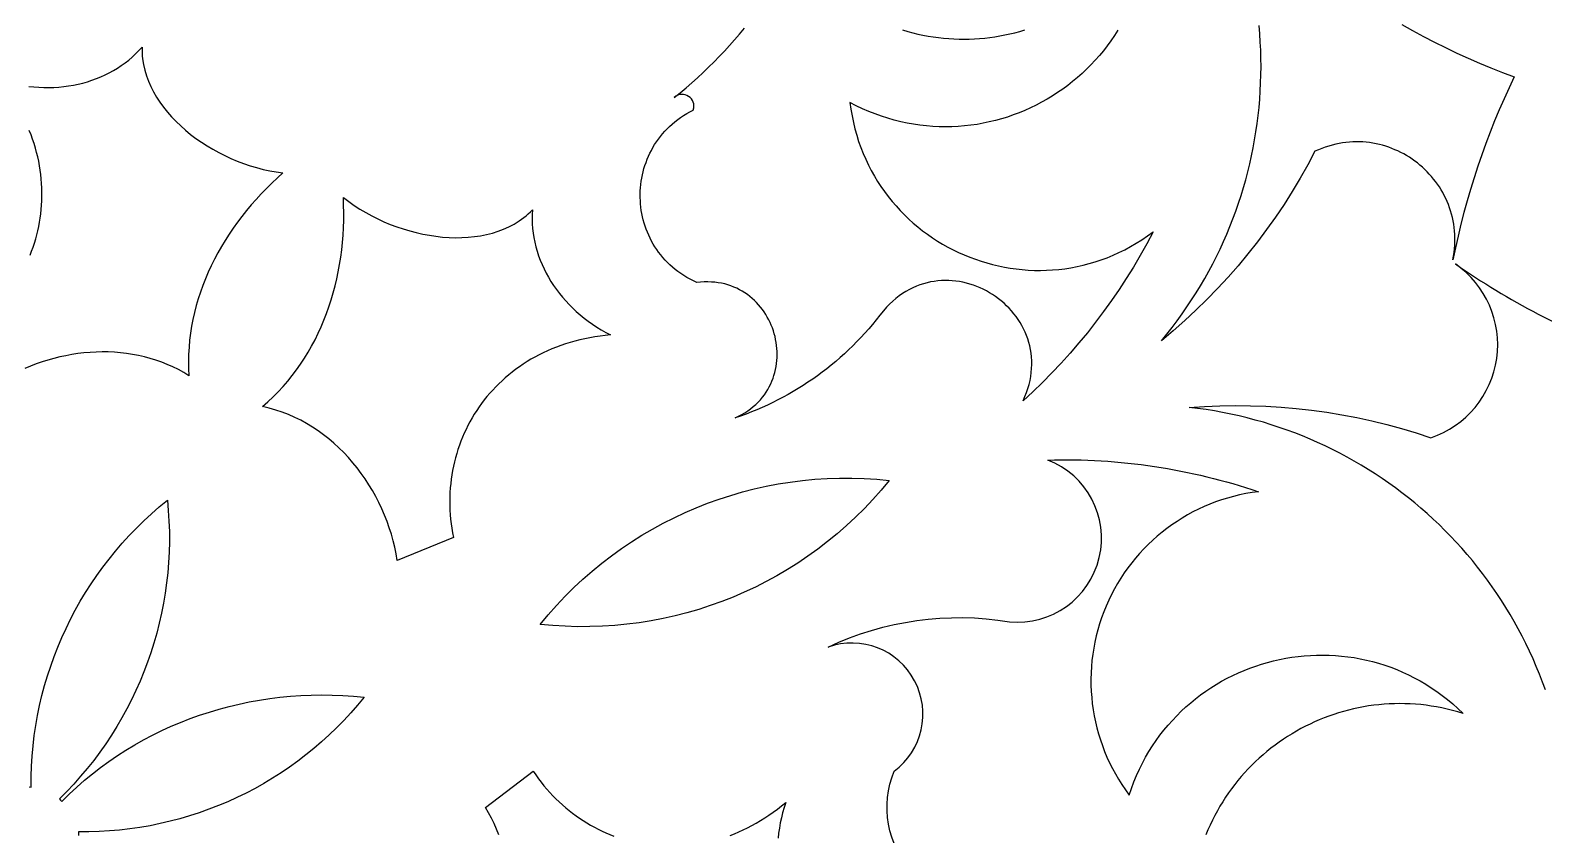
# Model space of a CAD drawing. Extents: x -1903 to -234, y -575 to 545.
# Drawn here: x -424.07 to -376.13, y 34.18 to 59.65 of the extents above; entities that cross this region are included whole.
import ezdxf

# ---------------------------------------------------------------- set-up
doc = ezdxf.new("R2010")
doc.units = 0
doc.layers.add('LAYER_1', color=18, linetype='CONTINUOUS')

msp = doc.modelspace()

# ---------------------------------------------------------------- linework, layer by layer
at = {"layer": 'LAYER_1'}
for points in [[(-424.073, 224.183, 0.414214), (-614.073, 34.183, 0.414214), (-424.073, -155.817, 0.414214), (-234.073, 34.183, 0.414214)], [(-407.921, 40.843, -0.255743), (-396.864, 45.399, -0.255743)]]:
    msp.add_lwpolyline(points, format="xyb", close=True, dxfattribs=at)
for points in [[(-389.621, 59.655), (-389.728, 59.486), (-389.841, 59.321), (-389.958, 59.16), (-390.08, 59.003), (-390.207, 58.85), (-390.338, 58.702), (-390.474, 58.557), (-390.613, 58.418), (-390.757, 58.283), (-390.905, 58.152), (-391.056, 58.026), (-391.212, 57.905), (-391.37, 57.788), (-391.533, 57.677), (-391.698, 57.57), (-391.866, 57.468), (-392.038, 57.372), (-392.212, 57.281), (-392.389, 57.195), (-392.569, 57.114), (-392.751, 57.039), (-392.936, 56.97), (-393.122, 56.906), (-393.311, 56.848), (-393.502, 56.795), (-393.694, 56.749), (-393.888, 56.708), (-394.084, 56.673), (-394.281, 56.645), (-394.479, 56.622), (-394.679, 56.606), (-394.879, 56.596), (-395.08, 56.593), (-395.282, 56.596), (-395.485, 56.606), (-395.687, 56.622), (-395.891, 56.645), (-396.094, 56.675), (-396.298, 56.712), (-396.501, 56.756), (-396.704, 56.807), (-396.907, 56.865), (-397.109, 56.93), (-397.311, 57.002), (-397.512, 57.082), (-397.712, 57.169), (-397.911, 57.264), (-398.109, 57.367), (-398.079, 57.152), (-398.043, 56.941), (-398, 56.733), (-397.951, 56.53), (-397.895, 56.329), (-397.833, 56.133), (-397.764, 55.94), (-397.69, 55.751), (-397.61, 55.567), (-397.524, 55.386), (-397.432, 55.209), (-397.336, 55.036), (-397.234, 54.867), (-397.126, 54.703), (-397.014, 54.543), (-396.897, 54.387), (-396.776, 54.236), (-396.65, 54.089), (-396.519, 53.947), (-396.384, 53.809), (-396.246, 53.676), (-396.103, 53.548), (-395.956, 53.424), (-395.806, 53.306), (-395.653, 53.192), (-395.496, 53.084), (-395.336, 52.98), (-395.172, 52.881), (-395.006, 52.788), (-394.837, 52.7), (-394.666, 52.617), (-394.492, 52.54), (-394.316, 52.468), (-394.137, 52.401), (-393.957, 52.34), (-393.775, 52.285), (-393.591, 52.235), (-393.405, 52.191), (-393.218, 52.153), (-393.03, 52.121), (-392.84, 52.094), (-392.65, 52.074), (-392.459, 52.059), (-392.267, 52.051), (-392.074, 52.049), (-391.881, 52.053), (-391.688, 52.064), (-391.495, 52.081), (-391.301, 52.104), (-391.108, 52.134), (-390.916, 52.17), (-390.723, 52.213), (-390.532, 52.263), (-390.341, 52.319), (-390.151, 52.382), (-389.962, 52.452), (-389.774, 52.529), (-389.588, 52.613), (-389.403, 52.704), (-389.22, 52.802), (-389.039, 52.908), (-388.859, 53.02), (-388.682, 53.14), (-388.507, 53.267), (-388.707, 52.892), (-388.914, 52.522), (-389.13, 52.157), (-389.354, 51.797), (-389.586, 51.442), (-389.825, 51.092), (-390.072, 50.748), (-390.327, 50.41), (-390.589, 50.077), (-390.858, 49.751), (-391.135, 49.43), (-391.419, 49.115), (-391.71, 48.807), (-392.008, 48.505), (-392.313, 48.209), (-392.625, 47.921), (-392.567, 48.052), (-392.516, 48.182), (-392.472, 48.312), (-392.435, 48.441), (-392.405, 48.568), (-392.382, 48.695), (-392.365, 48.821), (-392.354, 48.945), (-392.35, 49.068), (-392.351, 49.189), (-392.359, 49.309), (-392.372, 49.427), (-392.39, 49.544), (-392.414, 49.658), (-392.443, 49.771), (-392.478, 49.881), (-392.517, 49.989), (-392.561, 50.095), (-392.609, 50.199), (-392.662, 50.3), (-392.72, 50.398), (-392.781, 50.494), (-392.846, 50.587), (-392.916, 50.677), (-392.988, 50.765), (-393.065, 50.849), (-393.145, 50.93), (-393.228, 51.007), (-393.314, 51.081), (-393.403, 51.152), (-393.494, 51.219), (-393.589, 51.283), (-393.686, 51.343), (-393.785, 51.399), (-393.886, 51.45), (-393.989, 51.498), (-394.094, 51.542), (-394.2, 51.581), (-394.308, 51.616), (-394.418, 51.647), (-394.529, 51.673), (-394.64, 51.694), (-394.753, 51.71), (-394.866, 51.722), (-394.98, 51.728), (-395.094, 51.73), (-395.209, 51.726), (-395.324, 51.717), (-395.438, 51.703), (-395.553, 51.683), (-395.667, 51.658), (-395.78, 51.627), (-395.893, 51.59), (-396.005, 51.547), (-396.117, 51.498), (-396.227, 51.444), (-396.335, 51.383), (-396.443, 51.315), (-396.548, 51.242), (-396.652, 51.162), (-396.754, 51.075), (-396.854, 50.982), (-396.952, 50.881), (-397.048, 50.774), (-397.16, 50.627), (-397.275, 50.482), (-397.392, 50.339), (-397.512, 50.199), (-397.635, 50.061), (-397.76, 49.926), (-397.887, 49.793), (-398.017, 49.663), (-398.15, 49.535), (-398.284, 49.41), (-398.421, 49.287), (-398.56, 49.168), (-398.701, 49.051), (-398.845, 48.936), (-398.99, 48.825), (-399.138, 48.716), (-399.287, 48.61), (-399.439, 48.507), (-399.592, 48.406), (-399.748, 48.309), (-399.905, 48.214), (-400.064, 48.123), (-400.225, 48.034), (-400.388, 47.949), (-400.552, 47.866), (-400.718, 47.787), (-400.886, 47.711), (-401.055, 47.638), (-401.226, 47.568), (-401.398, 47.501), (-401.572, 47.437), (-401.747, 47.377), (-401.639, 47.429), (-401.536, 47.484), (-401.437, 47.542), (-401.344, 47.604), (-401.255, 47.669), (-401.171, 47.737), (-401.091, 47.807), (-401.017, 47.88), (-400.946, 47.956), (-400.881, 48.034), (-400.82, 48.114), (-400.763, 48.196), (-400.711, 48.28), (-400.663, 48.366), (-400.619, 48.454), (-400.58, 48.543), (-400.545, 48.633), (-400.515, 48.724), (-400.488, 48.817), (-400.466, 48.91), (-400.448, 49.004), (-400.434, 49.098), (-400.424, 49.193), (-400.417, 49.289), (-400.415, 49.384), (-400.417, 49.48), (-400.422, 49.575), (-400.432, 49.67), (-400.445, 49.765), (-400.462, 49.859), (-400.482, 49.952), (-400.507, 50.044), (-400.534, 50.136), (-400.566, 50.226), (-400.601, 50.315), (-400.639, 50.402), (-400.681, 50.488), (-400.726, 50.572), (-400.775, 50.654), (-400.827, 50.734), (-400.882, 50.812), (-400.94, 50.888), (-401.002, 50.961), (-401.067, 51.031), (-401.135, 51.099), (-401.206, 51.164), (-401.28, 51.226), (-401.357, 51.284), (-401.437, 51.339), (-401.519, 51.391), (-401.605, 51.439), (-401.694, 51.483), (-401.785, 51.523), (-401.879, 51.559), (-401.976, 51.591), (-402.075, 51.619), (-402.177, 51.642), (-402.282, 51.66), (-402.389, 51.674), (-402.499, 51.682), (-402.611, 51.686), (-402.725, 51.684), (-402.842, 51.677), (-402.961, 51.664), (-403.069, 51.714), (-403.174, 51.768), (-403.275, 51.824), (-403.373, 51.884), (-403.467, 51.946), (-403.558, 52.012), (-403.646, 52.08), (-403.731, 52.15), (-403.812, 52.223), (-403.89, 52.299), (-403.964, 52.376), (-404.035, 52.456), (-404.103, 52.538), (-404.168, 52.622), (-404.229, 52.708), (-404.287, 52.796), (-404.341, 52.885), (-404.392, 52.976), (-404.44, 53.069), (-404.484, 53.163), (-404.525, 53.258), (-404.562, 53.354), (-404.597, 53.451), (-404.627, 53.55), (-404.655, 53.649), (-404.679, 53.749), (-404.7, 53.85), (-404.717, 53.951), (-404.731, 54.053), (-404.741, 54.155), (-404.748, 54.257), (-404.752, 54.36), (-404.753, 54.462), (-404.749, 54.565), (-404.743, 54.667), (-404.733, 54.77), (-404.72, 54.872), (-404.703, 54.973), (-404.683, 55.074), (-404.66, 55.174), (-404.633, 55.274), (-404.603, 55.372), (-404.569, 55.47), (-404.532, 55.567), (-404.492, 55.662), (-404.448, 55.757), (-404.4, 55.85), (-404.35, 55.941), (-404.296, 56.031), (-404.238, 56.119), (-404.177, 56.206), (-404.112, 56.291), (-404.045, 56.373), (-403.973, 56.454), (-403.899, 56.533), (-403.82, 56.609), (-403.739, 56.683), (-403.654, 56.754), (-403.565, 56.823), (-403.473, 56.889), (-403.378, 56.953), (-403.279, 57.013), (-403.177, 57.071), (-403.071, 57.126), (-403.054, 57.193), (-403.049, 57.259), (-403.056, 57.321), (-403.073, 57.379), (-403.098, 57.433), (-403.132, 57.482), (-403.173, 57.524), (-403.22, 57.56), (-403.272, 57.589), (-403.327, 57.609), (-403.385, 57.621), (-403.445, 57.623), (-403.505, 57.615), (-403.565, 57.596), (-403.623, 57.565), (-403.678, 57.522), (-403.488, 57.675), (-403.302, 57.831), (-403.118, 57.989), (-402.938, 58.15), (-402.76, 58.314), (-402.586, 58.48), (-402.415, 58.649), (-402.247, 58.82), (-402.082, 58.994), (-401.92, 59.171), (-401.761, 59.35), (-401.606, 59.531), (-401.454, 59.714)], [(-396.44, 59.661), (-396.28, 59.614), (-396.118, 59.571), (-395.957, 59.533), (-395.795, 59.498), (-395.632, 59.468), (-395.469, 59.442), (-395.306, 59.42), (-395.143, 59.402), (-394.98, 59.389), (-394.817, 59.379), (-394.653, 59.374), (-394.49, 59.372), (-394.328, 59.375), (-394.165, 59.381), (-394.003, 59.391), (-393.841, 59.406), (-393.68, 59.424), (-393.52, 59.447), (-393.36, 59.473), (-393.201, 59.503), (-393.043, 59.537), (-392.885, 59.574), (-392.729, 59.616), (-392.574, 59.661)], [(-380.627, 59.84), (-380.286, 59.646), (-379.942, 59.459), (-379.594, 59.277), (-379.242, 59.102), (-378.887, 58.932), (-378.529, 58.769), (-378.168, 58.613), (-377.803, 58.463), (-377.436, 58.319), (-377.065, 58.182), (-377.229, 57.835), (-377.387, 57.486), (-377.54, 57.135), (-377.687, 56.781), (-377.829, 56.425), (-377.965, 56.068), (-378.095, 55.707), (-378.22, 55.345), (-378.339, 54.982), (-378.452, 54.616), (-378.559, 54.248), (-378.661, 53.879), (-378.756, 53.508), (-378.846, 53.135), (-378.931, 52.761), (-379.009, 52.386), (-378.987, 52.503), (-378.97, 52.619), (-378.957, 52.735), (-378.949, 52.85), (-378.944, 52.963), (-378.944, 53.076), (-378.948, 53.187), (-378.956, 53.298), (-378.967, 53.407), (-378.983, 53.515), (-379.002, 53.622), (-379.025, 53.727), (-379.051, 53.831), (-379.081, 53.933), (-379.115, 54.034), (-379.152, 54.133), (-379.192, 54.23), (-379.235, 54.326), (-379.281, 54.42), (-379.331, 54.512), (-379.383, 54.602), (-379.439, 54.691), (-379.497, 54.777), (-379.558, 54.861), (-379.621, 54.943), (-379.688, 55.022), (-379.756, 55.1), (-379.827, 55.175), (-379.901, 55.248), (-379.977, 55.318), (-380.055, 55.386), (-380.135, 55.451), (-380.217, 55.513), (-380.302, 55.573), (-380.388, 55.63), (-380.476, 55.685), (-380.566, 55.736), (-380.657, 55.784), (-380.75, 55.83), (-380.845, 55.872), (-380.941, 55.912), (-381.038, 55.948), (-381.137, 55.981), (-381.237, 56.01), (-381.338, 56.037), (-381.44, 56.059), (-381.543, 56.079), (-381.648, 56.095), (-381.753, 56.107), (-381.858, 56.116), (-381.965, 56.121), (-382.072, 56.122), (-382.18, 56.119), (-382.288, 56.113), (-382.396, 56.102), (-382.505, 56.088), (-382.614, 56.069), (-382.723, 56.046), (-382.833, 56.019), (-382.942, 55.988), (-383.051, 55.953), (-383.16, 55.913), (-383.269, 55.869), (-383.378, 55.82), (-383.607, 55.39), (-383.847, 54.966), (-384.098, 54.549), (-384.359, 54.139), (-384.63, 53.736), (-384.911, 53.34), (-385.202, 52.952), (-385.503, 52.571), (-385.813, 52.198), (-386.133, 51.833), (-386.462, 51.477), (-386.801, 51.129), (-387.148, 50.789), (-387.504, 50.458), (-387.868, 50.136), (-388.242, 49.823), (-388.071, 50.032), (-387.904, 50.243), (-387.743, 50.457), (-387.586, 50.673), (-387.434, 50.892), (-387.286, 51.113), (-387.143, 51.337), (-387.005, 51.563), (-386.872, 51.791), (-386.743, 52.021), (-386.619, 52.254), (-386.5, 52.488), (-386.386, 52.724), (-386.277, 52.962), (-386.172, 53.201), (-386.072, 53.443), (-385.977, 53.685), (-385.886, 53.93), (-385.801, 54.176), (-385.72, 54.423), (-385.644, 54.671), (-385.573, 54.921), (-385.506, 55.172), (-385.445, 55.424), (-385.388, 55.677), (-385.337, 55.931), (-385.29, 56.185), (-385.248, 56.441), (-385.211, 56.697), (-385.178, 56.954), (-385.151, 57.211), (-385.129, 57.469), (-385.111, 57.727), (-385.099, 57.986), (-385.091, 58.245), (-385.088, 58.504), (-385.09, 58.763), (-385.098, 59.022), (-385.11, 59.281), (-385.127, 59.54), (-385.149, 59.799)], [(-424.123, 57.877), (-423.962, 57.859), (-423.801, 57.847), (-423.642, 57.841), (-423.483, 57.84), (-423.325, 57.844), (-423.168, 57.854), (-423.013, 57.869), (-422.859, 57.889), (-422.707, 57.915), (-422.557, 57.946), (-422.408, 57.982), (-422.262, 58.023), (-422.118, 58.069), (-421.977, 58.121), (-421.838, 58.177), (-421.702, 58.239), (-421.569, 58.305), (-421.439, 58.376), (-421.313, 58.453), (-421.19, 58.534), (-421.07, 58.62), (-420.955, 58.71), (-420.843, 58.806), (-420.735, 58.906), (-420.632, 59.011), (-420.533, 59.121), (-420.533, 59.028), (-420.53, 58.936), (-420.524, 58.844), (-420.514, 58.752), (-420.486, 58.571), (-420.445, 58.392), (-420.392, 58.215), (-420.328, 58.04), (-420.253, 57.869), (-420.167, 57.7), (-420.072, 57.535), (-419.966, 57.373), (-419.851, 57.215), (-419.728, 57.061), (-419.596, 56.91), (-419.456, 56.764), (-419.309, 56.623), (-419.154, 56.487), (-418.993, 56.355), (-418.826, 56.229), (-418.652, 56.108), (-418.474, 55.993), (-418.29, 55.884), (-418.102, 55.781), (-417.91, 55.684), (-417.715, 55.594), (-417.516, 55.51), (-417.314, 55.434), (-417.11, 55.365), (-416.904, 55.303), (-416.696, 55.249), (-416.488, 55.203), (-416.279, 55.165), (-416.069, 55.136), (-416.247, 54.975), (-416.421, 54.811), (-416.59, 54.643), (-416.755, 54.472), (-416.915, 54.298), (-417.071, 54.121), (-417.222, 53.941), (-417.367, 53.758), (-417.508, 53.572), (-417.644, 53.383), (-417.774, 53.192), (-417.898, 52.998), (-418.017, 52.801), (-418.131, 52.602), (-418.238, 52.401), (-418.339, 52.197), (-418.435, 51.992), (-418.524, 51.784), (-418.607, 51.575), (-418.683, 51.363), (-418.753, 51.15), (-418.815, 50.935), (-418.872, 50.718), (-418.921, 50.5), (-418.962, 50.281), (-418.997, 50.06), (-419.025, 49.838), (-419.044, 49.615), (-419.057, 49.391), (-419.061, 49.166), (-419.058, 48.939), (-419.046, 48.713), (-419.213, 48.814), (-419.383, 48.907), (-419.556, 48.993), (-419.732, 49.072), (-419.91, 49.143), (-420.091, 49.207), (-420.274, 49.263), (-420.46, 49.313), (-420.647, 49.355), (-420.835, 49.391), (-421.025, 49.42), (-421.216, 49.442), (-421.408, 49.457), (-421.601, 49.466), (-421.794, 49.468), (-421.987, 49.464), (-422.18, 49.453), (-422.374, 49.436), (-422.566, 49.413), (-422.758, 49.384), (-422.95, 49.349), (-423.14, 49.309), (-423.329, 49.262), (-423.516, 49.21), (-423.701, 49.152), (-423.885, 49.088), (-424.067, 49.019), (-424.246, 48.945)], [(-424.08, 52.532), (-424.03, 52.658), (-423.984, 52.786), (-423.941, 52.914), (-423.902, 53.044), (-423.866, 53.175), (-423.833, 53.307), (-423.804, 53.44), (-423.779, 53.573), (-423.757, 53.708), (-423.739, 53.843), (-423.724, 53.979), (-423.713, 54.115), (-423.705, 54.253), (-423.702, 54.39), (-423.702, 54.528), (-423.705, 54.667), (-423.713, 54.806), (-423.724, 54.945), (-423.739, 55.085), (-423.758, 55.225), (-423.78, 55.364), (-423.807, 55.504), (-423.838, 55.644), (-423.872, 55.784), (-423.911, 55.924), (-423.953, 56.064), (-424, 56.203), (-424.05, 56.342), (-424.105, 56.481)], [(-424.106, 35.695), (-424.05, 35.692), (-424.048, 36.02), (-424.037, 36.347), (-424.016, 36.673), (-423.986, 36.998), (-423.947, 37.321), (-423.899, 37.642), (-423.842, 37.961), (-423.776, 38.278), (-423.702, 38.593), (-423.619, 38.905), (-423.527, 39.214), (-423.426, 39.521), (-423.317, 39.824), (-423.199, 40.125), (-423.074, 40.422), (-422.939, 40.715), (-422.797, 41.005), (-422.647, 41.29), (-422.488, 41.572), (-422.322, 41.849), (-422.147, 42.122), (-421.965, 42.39), (-421.775, 42.653), (-421.578, 42.911), (-421.372, 43.164), (-421.16, 43.412), (-420.94, 43.654), (-420.712, 43.89), (-420.477, 44.12), (-420.235, 44.345), (-419.986, 44.563), (-419.73, 44.774), (-419.7, 44.444), (-419.679, 44.113), (-419.668, 43.784), (-419.667, 43.455), (-419.675, 43.127), (-419.692, 42.801), (-419.718, 42.476), (-419.753, 42.152), (-419.798, 41.83), (-419.852, 41.51), (-419.914, 41.192), (-419.985, 40.876), (-420.065, 40.563), (-420.154, 40.252), (-420.252, 39.944), (-420.358, 39.64), (-420.472, 39.338), (-420.595, 39.039), (-420.726, 38.745), (-420.865, 38.454), (-421.013, 38.166), (-421.168, 37.883), (-421.332, 37.604), (-421.503, 37.33), (-421.683, 37.06), (-421.87, 36.795), (-422.065, 36.535), (-422.267, 36.281), (-422.478, 36.031), (-422.695, 35.787), (-422.92, 35.549), (-423.152, 35.317), (-423.111, 35.279), (-423.073, 35.238), (-422.839, 35.468), (-422.599, 35.691), (-422.353, 35.906), (-422.101, 36.113), (-421.844, 36.312), (-421.582, 36.503), (-421.315, 36.686), (-421.042, 36.861), (-420.765, 37.028), (-420.483, 37.187), (-420.197, 37.338), (-419.907, 37.48), (-419.613, 37.614), (-419.315, 37.74), (-419.013, 37.857), (-418.708, 37.966), (-418.399, 38.067), (-418.087, 38.159), (-417.773, 38.243), (-417.456, 38.318), (-417.136, 38.384), (-416.814, 38.442), (-416.489, 38.491), (-416.163, 38.532), (-415.834, 38.564), (-415.505, 38.587), (-415.173, 38.601), (-414.841, 38.606), (-414.507, 38.603), (-414.172, 38.59), (-413.837, 38.568), (-413.501, 38.538), (-413.709, 38.284), (-413.923, 38.038), (-414.144, 37.798), (-414.372, 37.566), (-414.605, 37.341), (-414.845, 37.123), (-415.09, 36.912), (-415.341, 36.709), (-415.597, 36.513), (-415.859, 36.325), (-416.125, 36.144), (-416.396, 35.971), (-416.672, 35.806), (-416.953, 35.649), (-417.238, 35.5), (-417.526, 35.359), (-417.819, 35.226), (-418.115, 35.102), (-418.415, 34.986), (-418.719, 34.878), (-419.025, 34.779), (-419.334, 34.688), (-419.646, 34.606), (-419.961, 34.533), (-420.278, 34.468), (-420.598, 34.413), (-420.919, 34.367), (-421.242, 34.329), (-421.567, 34.301), (-421.893, 34.282), (-422.22, 34.273), (-422.549, 34.273), (-422.547, 34.217), (-422.55, 34.16)], [(-409.226, 34.177), (-409.301, 34.356), (-409.38, 34.532), (-409.465, 34.706), (-409.555, 34.877), (-409.65, 35.044), (-408.146, 36.192), (-408.064, 36.073), (-407.979, 35.956), (-407.892, 35.842), (-407.802, 35.732), (-407.71, 35.623), (-407.616, 35.518), (-407.519, 35.416), (-407.421, 35.316), (-407.32, 35.22), (-407.217, 35.126), (-407.112, 35.036), (-407.005, 34.948), (-406.896, 34.863), (-406.785, 34.782), (-406.672, 34.703), (-406.558, 34.628), (-406.442, 34.556), (-406.324, 34.487), (-406.205, 34.421), (-406.084, 34.358), (-405.962, 34.299), (-405.838, 34.243), (-405.713, 34.19), (-405.587, 34.14)], [(-401.903, 34.16), (-401.764, 34.215), (-401.626, 34.274), (-401.488, 34.337), (-401.35, 34.404), (-401.213, 34.475), (-401.077, 34.55), (-400.942, 34.63), (-400.807, 34.714), (-400.673, 34.802), (-400.539, 34.895), (-400.407, 34.992), (-400.276, 35.093), (-400.145, 35.199), (-400.197, 35.039), (-400.242, 34.878), (-400.282, 34.717), (-400.317, 34.555), (-400.345, 34.394), (-400.369, 34.233), (-400.386, 34.072)]]:
    msp.add_lwpolyline(points, dxfattribs=at)
msp.add_lwpolyline([(-413.987, 54.226), (-413.812, 54.105), (-413.633, 53.989), (-413.448, 53.879), (-413.259, 53.776), (-413.065, 53.68), (-412.869, 53.59), (-412.669, 53.507), (-412.466, 53.431), (-412.262, 53.362), (-412.055, 53.3), (-411.848, 53.246), (-411.64, 53.199), (-411.431, 53.16), (-411.223, 53.129), (-411.015, 53.106), (-410.809, 53.092), (-410.604, 53.085), (-410.401, 53.088), (-410.201, 53.099), (-410.003, 53.119), (-409.809, 53.147), (-409.619, 53.185), (-409.434, 53.233), (-409.253, 53.29), (-409.078, 53.356), (-408.909, 53.432), (-408.746, 53.518), (-408.589, 53.615), (-408.44, 53.721), (-408.368, 53.779), (-408.299, 53.838), (-408.231, 53.901), (-408.165, 53.966), (-408.174, 53.819), (-408.176, 53.671), (-408.172, 53.525), (-408.161, 53.378), (-408.144, 53.232), (-408.122, 53.086), (-408.093, 52.942), (-408.058, 52.798), (-408.018, 52.656), (-407.972, 52.514), (-407.92, 52.374), (-407.863, 52.236), (-407.8, 52.099), (-407.732, 51.964), (-407.658, 51.831), (-407.58, 51.7), (-407.496, 51.572), (-407.408, 51.445), (-407.314, 51.322), (-407.216, 51.2), (-407.112, 51.082), (-407.005, 50.967), (-406.892, 50.855), (-406.776, 50.745), (-406.654, 50.64), (-406.529, 50.538), (-406.399, 50.439), (-406.265, 50.345), (-406.128, 50.254), (-405.986, 50.167), (-405.84, 50.085), (-405.691, 50.007), (-405.86, 49.99), (-406.026, 49.97), (-406.19, 49.946), (-406.351, 49.918), (-406.51, 49.886), (-406.666, 49.85), (-406.82, 49.811), (-406.971, 49.768), (-407.12, 49.722), (-407.266, 49.673), (-407.409, 49.62), (-407.55, 49.563), (-407.688, 49.504), (-407.823, 49.441), (-407.956, 49.375), (-408.086, 49.306), (-408.213, 49.234), (-408.338, 49.16), (-408.46, 49.082), (-408.578, 49.001), (-408.694, 48.918), (-408.808, 48.832), (-408.918, 48.743), (-409.025, 48.652), (-409.13, 48.558), (-409.231, 48.462), (-409.329, 48.363), (-409.425, 48.262), (-409.517, 48.159), (-409.607, 48.054), (-409.693, 47.946), (-409.776, 47.837), (-409.856, 47.725), (-409.933, 47.611), (-410.007, 47.496), (-410.078, 47.379), (-410.145, 47.259), (-410.209, 47.139), (-410.27, 47.016), (-410.328, 46.892), (-410.382, 46.766), (-410.433, 46.639), (-410.481, 46.511), (-410.525, 46.381), (-410.566, 46.25), (-410.604, 46.117), (-410.638, 45.984), (-410.669, 45.849), (-410.696, 45.714), (-410.72, 45.577), (-410.74, 45.439), (-410.756, 45.301), (-410.769, 45.162), (-410.779, 45.022), (-410.785, 44.881), (-410.787, 44.74), (-410.785, 44.598), (-410.78, 44.456), (-410.771, 44.314), (-410.759, 44.17), (-410.742, 44.027), (-410.722, 43.884), (-410.698, 43.74), (-410.67, 43.596), (-412.449, 42.865), (-412.484, 43.074), (-412.527, 43.282), (-412.577, 43.49), (-412.635, 43.696), (-412.7, 43.901), (-412.772, 44.103), (-412.851, 44.304), (-412.937, 44.502), (-413.029, 44.697), (-413.128, 44.889), (-413.234, 45.078), (-413.345, 45.263), (-413.464, 45.445), (-413.588, 45.621), (-413.718, 45.794), (-413.854, 45.961), (-413.995, 46.124), (-414.142, 46.28), (-414.295, 46.432), (-414.453, 46.577), (-414.616, 46.715), (-414.784, 46.847), (-414.957, 46.972), (-415.135, 47.09), (-415.318, 47.2), (-415.505, 47.303), (-415.696, 47.397), (-415.892, 47.483), (-416.092, 47.56), (-416.296, 47.628), (-416.504, 47.686), (-416.715, 47.735), (-416.544, 47.887), (-416.379, 48.043), (-416.22, 48.205), (-416.066, 48.371), (-415.919, 48.542), (-415.778, 48.717), (-415.642, 48.897), (-415.513, 49.081), (-415.389, 49.268), (-415.272, 49.46), (-415.16, 49.655), (-415.054, 49.854), (-414.954, 50.057), (-414.86, 50.262), (-414.772, 50.471), (-414.69, 50.683), (-414.613, 50.897), (-414.542, 51.115), (-414.477, 51.334), (-414.418, 51.556), (-414.365, 51.781), (-414.317, 52.007), (-414.275, 52.236), (-414.239, 52.466), (-414.209, 52.698), (-414.184, 52.931), (-414.165, 53.166), (-414.152, 53.401), (-414.144, 53.638), (-414.142, 53.876), (-414.146, 54.115), (-414.155, 54.354)], close=True, dxfattribs=at)
for points in [[(-376.079, 38.765), (-376.17, 39.016), (-376.266, 39.265), (-376.367, 39.51), (-376.472, 39.753), (-376.582, 39.994), (-376.696, 40.232), (-376.814, 40.467), (-376.937, 40.699), (-377.064, 40.929), (-377.196, 41.156), (-377.331, 41.379), (-377.471, 41.6), (-377.615, 41.818), (-377.763, 42.032), (-377.914, 42.244), (-378.07, 42.452), (-378.229, 42.658), (-378.393, 42.859), (-378.559, 43.058), (-378.73, 43.253), (-378.904, 43.445), (-379.082, 43.634), (-379.263, 43.818), (-379.448, 44), (-379.636, 44.177), (-379.827, 44.352), (-380.022, 44.522), (-380.22, 44.689), (-380.421, 44.852), (-380.625, 45.011), (-380.832, 45.166), (-381.042, 45.317), (-381.255, 45.464), (-381.471, 45.607), (-381.689, 45.746), (-381.911, 45.881), (-382.135, 46.012), (-382.362, 46.139), (-382.591, 46.261), (-382.823, 46.379), (-383.057, 46.493), (-383.294, 46.602), (-383.533, 46.707), (-383.774, 46.807), (-384.018, 46.903), (-384.264, 46.994), (-384.512, 47.08), (-384.762, 47.162), (-385.014, 47.239), (-385.268, 47.311), (-385.524, 47.378), (-385.782, 47.441), (-386.041, 47.498), (-386.303, 47.55), (-386.566, 47.598), (-386.83, 47.64), (-387.096, 47.677), (-387.364, 47.709), (-386.878, 47.742), (-386.392, 47.763), (-385.907, 47.77), (-385.421, 47.766), (-384.936, 47.749), (-384.452, 47.72), (-383.969, 47.678), (-383.487, 47.624), (-383.006, 47.558), (-382.528, 47.48), (-382.051, 47.389), (-381.576, 47.286), (-381.104, 47.171), (-380.635, 47.044), (-380.168, 46.905), (-379.705, 46.753, 0.61665), (-378.929, 52.254, 0.063158), (-373.516, 49.421, 0.145764)], [(-393.01, 32.176, -0.636132), (-396.71, 36.19, 0.862472), (-398.801, 40.122, -0.153049), (-393.059, 40.926, 0.87466), (-391.843, 46.046, -0.089383), (-385.172, 45.042, 0.578149), (-389.263, 35.438), (-389.191, 35.649), (-389.113, 35.855), (-389.029, 36.056), (-388.94, 36.253), (-388.844, 36.445), (-388.743, 36.632), (-388.637, 36.814), (-388.526, 36.991), (-388.409, 37.164), (-388.288, 37.331), (-388.162, 37.494), (-388.031, 37.651), (-387.896, 37.803), (-387.757, 37.95), (-387.613, 38.093), (-387.466, 38.229), (-387.314, 38.361), (-387.159, 38.488), (-387.001, 38.609), (-386.839, 38.724), (-386.674, 38.835), (-386.506, 38.94), (-386.335, 39.04), (-386.161, 39.134), (-385.984, 39.223), (-385.805, 39.306), (-385.624, 39.383), (-385.441, 39.455), (-385.255, 39.522), (-385.068, 39.582), (-384.879, 39.637), (-384.689, 39.687), (-384.497, 39.73), (-384.304, 39.768), (-384.11, 39.8), (-383.914, 39.826), (-383.719, 39.846), (-383.522, 39.86), (-383.325, 39.868), (-383.128, 39.87), (-382.93, 39.866), (-382.733, 39.856), (-382.535, 39.84), (-382.338, 39.817), (-382.141, 39.789), (-381.945, 39.754), (-381.75, 39.713), (-381.556, 39.665), (-381.362, 39.612), (-381.17, 39.552), (-380.979, 39.485), (-380.79, 39.412), (-380.602, 39.333), (-380.416, 39.247), (-380.232, 39.154), (-380.05, 39.055), (-379.87, 38.95), (-379.693, 38.837), (-379.519, 38.718), (-379.347, 38.593), (-379.178, 38.46), (-379.012, 38.321), (-378.849, 38.175), (-378.689, 38.022), (-378.856, 38.072), (-379.023, 38.118), (-379.191, 38.16), (-379.358, 38.197), (-379.526, 38.229), (-379.694, 38.257), (-379.861, 38.28), (-380.028, 38.3), (-380.196, 38.314), (-380.363, 38.325), (-380.529, 38.331), (-380.695, 38.333), (-380.861, 38.331), (-381.026, 38.325), (-381.191, 38.314), (-381.354, 38.299), (-381.517, 38.281), (-381.68, 38.258), (-381.841, 38.232), (-382.001, 38.201), (-382.161, 38.167), (-382.319, 38.128), (-382.476, 38.086), (-382.632, 38.04), (-382.786, 37.991), (-382.939, 37.937), (-383.091, 37.88), (-383.241, 37.82), (-383.39, 37.755), (-383.536, 37.687), (-383.682, 37.616), (-383.825, 37.541), (-383.967, 37.463), (-384.106, 37.381), (-384.244, 37.296), (-384.379, 37.207), (-384.513, 37.115), (-384.644, 37.02), (-384.773, 36.922), (-384.9, 36.82), (-385.024, 36.716), (-385.145, 36.608), (-385.265, 36.497), (-385.381, 36.383), (-385.495, 36.266), (-385.606, 36.146), (-385.714, 36.023), (-385.82, 35.897), (-385.922, 35.769), (-386.022, 35.637), (-386.118, 35.503), (-386.211, 35.366), (-386.301, 35.226), (-386.388, 35.083), (-386.471, 34.938), (-386.551, 34.791), (-386.627, 34.64), (-386.7, 34.487), (-386.769, 34.332), (-386.835, 34.174)]]:
    msp.add_lwpolyline(points, format="xyb", dxfattribs=at)

doc.saveas('drawing.dxf')
